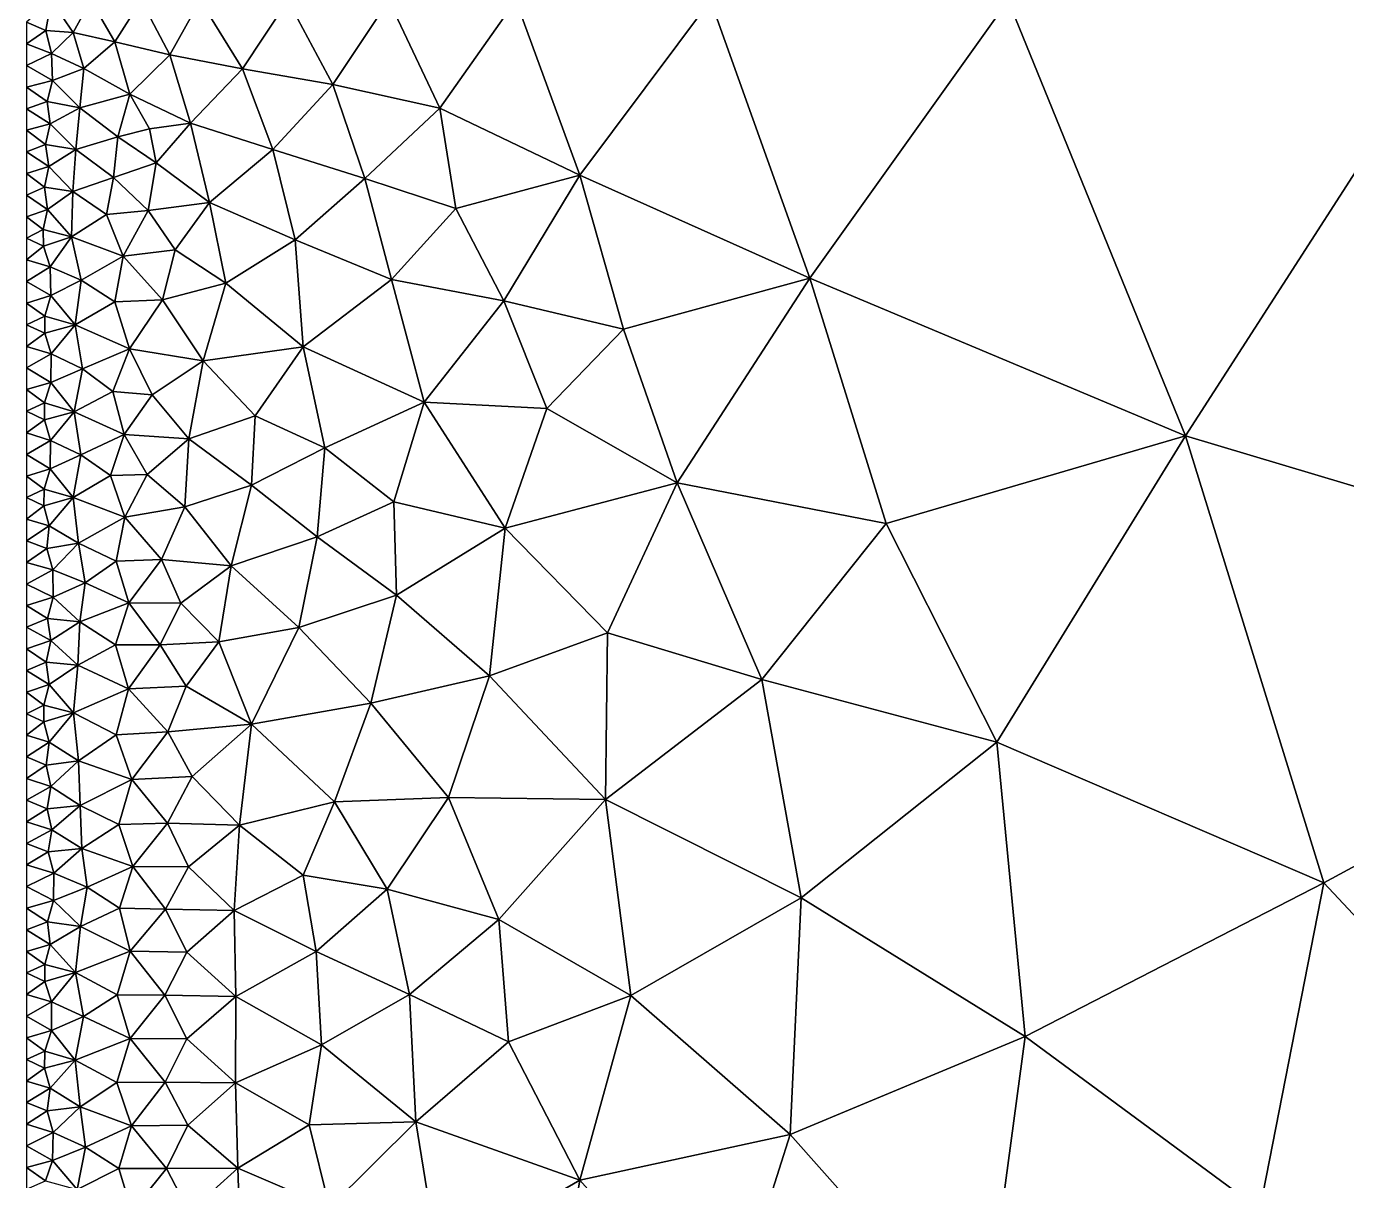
# Model space of a CAD drawing. Header units: metres. Extents: x 0 to 72, y -280 to 0.
# Drawn here: x 0.2 to 12.43, y -40.93 to -30.24 of the extents above; entities that cross this region are included whole.
import ezdxf

# ---------------------------------------------------------------- set-up
doc = ezdxf.new("R2010")
doc.units = ezdxf.units.M

msp = doc.modelspace()

# ---------------------------------------------------------------- linework, layer by layer
at = {"layer": 'layer', "color": 0}
for points in [[(0.430747, -30), (0.2, -30.2002), (0.378895, -30.2772)], [(0.430747, -30), (0.378895, -30.2772), (0.632721, -30.2955)], [(0.797624, -30), (0.430747, -30), (0.632721, -30.2955)], [(1.02025, -30.3817), (0.797624, -30), (0.632721, -30.2955)], [(1.26366, -30), (0.797624, -30), (1.02025, -30.3817)], [(1.5303, -30.5021), (1.26366, -30), (1.02025, -30.3817)], [(1.8113, -30), (1.26366, -30), (1.5303, -30.5021)], [(2.20167, -30.6318), (1.8113, -30), (1.5303, -30.5021)], [(2.62242, -30), (1.8113, -30), (2.20167, -30.6318)], [(3.03898, -30.7759), (2.62242, -30), (2.20167, -30.6318)], [(3.55818, -30), (2.62242, -30), (3.03898, -30.7759)], [(4.02947, -30.9947), (3.55818, -30), (3.03898, -30.7759)], [(4.73409, -30), (3.55818, -30), (4.02947, -30.9947)], [(5.32781, -31.6156), (4.73409, -30), (4.02947, -30.9947)], [(6.53889, -30), (4.73409, -30), (5.32781, -31.6156)], [(7.46045, -32.5695), (6.53889, -30), (5.32781, -31.6156)], [(9.29586, -30), (6.53889, -30), (7.46045, -32.5695)], [(10.9394, -34.0304), (9.29586, -30), (7.46045, -32.5695)], [(13.5386, -30), (9.29586, -30), (10.9394, -34.0304)], [(16.6944, -35.752), (13.5386, -30), (10.9394, -34.0304)], [(0.2, -30.2002), (0.2, -30.4003), (0.378895, -30.2772)], [(0.378895, -30.2772), (0.2, -30.4003), (0.431008, -30.4902)], [(0.378895, -30.2772), (0.431008, -30.4902), (0.632721, -30.2955)], [(0.632721, -30.2955), (0.431008, -30.4902), (0.731673, -30.6273)], [(1.02025, -30.3817), (0.632721, -30.2955), (0.731673, -30.6273)], [(0.2, -30.4003), (0.2, -30.6005), (0.431008, -30.4902)], [(1.15944, -30.8677), (1.02025, -30.3817), (0.731673, -30.6273)], [(1.5303, -30.5021), (1.02025, -30.3817), (1.15944, -30.8677)], [(0.431008, -30.4902), (0.2, -30.6005), (0.441999, -30.7408)], [(0.431008, -30.4902), (0.441999, -30.7408), (0.731673, -30.6273)], [(1.71925, -31.1335), (1.5303, -30.5021), (1.15944, -30.8677)], [(2.20167, -30.6318), (1.5303, -30.5021), (1.71925, -31.1335)], [(0.2, -30.6005), (0.2, -30.8006), (0.441999, -30.7408)], [(0.731673, -30.6273), (0.441999, -30.7408), (0.695214, -30.9923)], [(0.731673, -30.6273), (0.695214, -30.9923), (1.15944, -30.8677)], [(2.48319, -31.379), (2.20167, -30.6318), (1.71925, -31.1335)], [(3.03898, -30.7759), (2.20167, -30.6318), (2.48319, -31.379)], [(0.441999, -30.7408), (0.2, -30.8006), (0.392294, -30.9346)], [(0.2, -30.8006), (0.2, -31.0008), (0.392294, -30.9346)], [(0.441999, -30.7408), (0.392294, -30.9346), (0.695214, -30.9923)], [(3.33582, -31.6473), (3.03898, -30.7759), (2.48319, -31.379)], [(4.02947, -30.9947), (3.03898, -30.7759), (3.33582, -31.6473)], [(0.392294, -30.9346), (0.2, -31.0008), (0.421158, -31.1399)], [(0.392294, -30.9346), (0.421158, -31.1399), (0.695214, -30.9923)], [(1.15944, -30.8677), (0.695214, -30.9923), (1.04696, -31.2608)], [(1.33955, -31.1889), (1.15944, -30.8677), (1.04696, -31.2608)], [(1.71925, -31.1335), (1.15944, -30.8677), (1.33955, -31.1889)], [(0.2, -31.0008), (0.2, -31.201), (0.421158, -31.1399)], [(0.695214, -30.9923), (0.421158, -31.1399), (0.658297, -31.3804)], [(0.695214, -30.9923), (0.658297, -31.3804), (1.04696, -31.2608)], [(4.18043, -31.9256), (4.02947, -30.9947), (3.33582, -31.6473)], [(5.32781, -31.6156), (4.02947, -30.9947), (4.18043, -31.9256)], [(0.421158, -31.1399), (0.2, -31.201), (0.378184, -31.3313)], [(0.421158, -31.1399), (0.378184, -31.3313), (0.658297, -31.3804)], [(1.33955, -31.1889), (1.04696, -31.2608), (1.40142, -31.5026)], [(1.71925, -31.1335), (1.33955, -31.1889), (1.40142, -31.5026)], [(1.89713, -31.87), (1.71925, -31.1335), (1.40142, -31.5026)], [(2.48319, -31.379), (1.71925, -31.1335), (1.89713, -31.87)], [(0.2, -31.201), (0.2, -31.4011), (0.378184, -31.3313)], [(1.04696, -31.2608), (0.658297, -31.3804), (1.00659, -31.6385)], [(1.04696, -31.2608), (1.00659, -31.6385), (1.40142, -31.5026)], [(0.378184, -31.3313), (0.2, -31.4011), (0.40673, -31.5351)], [(0.2, -31.4011), (0.2, -31.6013), (0.40673, -31.5351)], [(0.378184, -31.3313), (0.40673, -31.5351), (0.658297, -31.3804)], [(0.658297, -31.3804), (0.40673, -31.5351), (0.631627, -31.769)], [(0.658297, -31.3804), (0.631627, -31.769), (1.00659, -31.6385)], [(2.68895, -32.217), (2.48319, -31.379), (1.89713, -31.87)], [(3.33582, -31.6473), (2.48319, -31.379), (2.68895, -32.217)], [(0.40673, -31.5351), (0.2, -31.6013), (0.368139, -31.7282)], [(0.40673, -31.5351), (0.368139, -31.7282), (0.631627, -31.769)], [(1.00659, -31.6385), (1.32911, -31.9428), (1.40142, -31.5026)], [(1.89713, -31.87), (1.40142, -31.5026), (1.32911, -31.9428)], [(0.2, -31.6013), (0.2, -31.8014), (0.368139, -31.7282)], [(1.00659, -31.6385), (0.631627, -31.769), (0.942354, -31.9804)], [(1.00659, -31.6385), (0.942354, -31.9804), (1.32911, -31.9428)], [(3.58214, -32.5841), (3.33582, -31.6473), (2.68895, -32.217)], [(4.18043, -31.9256), (3.33582, -31.6473), (3.58214, -32.5841)], [(5.32781, -31.6156), (4.18043, -31.9256), (4.62231, -32.7796)], [(5.73176, -33.0422), (5.32781, -31.6156), (4.62231, -32.7796)], [(7.46045, -32.5695), (5.32781, -31.6156), (5.73176, -33.0422)], [(0.368139, -31.7282), (0.2, -31.8014), (0.396319, -31.9347)], [(0.2, -31.8014), (0.2, -32.0016), (0.396319, -31.9347)], [(0.368139, -31.7282), (0.396319, -31.9347), (0.631627, -31.769)], [(0.631627, -31.769), (0.396319, -31.9347), (0.617529, -32.1877)], [(0.631627, -31.769), (0.617529, -32.1877), (0.942354, -31.9804)], [(1.5778, -32.3098), (1.89713, -31.87), (1.32911, -31.9428)], [(2.04661, -32.616), (1.89713, -31.87), (1.5778, -32.3098)], [(2.68895, -32.217), (1.89713, -31.87), (2.04661, -32.616)], [(4.62231, -32.7796), (4.18043, -31.9256), (3.58214, -32.5841)], [(0.396319, -31.9347), (0.2, -32.0016), (0.35589, -32.1202)], [(0.2, -32.0016), (0.2, -32.2018), (0.35589, -32.1202)], [(0.396319, -31.9347), (0.35589, -32.1202), (0.617529, -32.1877)], [(0.942354, -31.9804), (0.617529, -32.1877), (1.09738, -32.3673)], [(0.942354, -31.9804), (1.09738, -32.3673), (1.32911, -31.9428)], [(1.32911, -31.9428), (1.09738, -32.3673), (1.5778, -32.3098)], [(0.35589, -32.1202), (0.2, -32.2018), (0.359395, -32.2753)], [(0.35589, -32.1202), (0.359395, -32.2753), (0.617529, -32.1877)], [(0.2, -32.2018), (0.2, -32.4019), (0.359395, -32.2753)], [(0.359395, -32.2753), (0.2, -32.4019), (0.419337, -32.4648)], [(0.359395, -32.2753), (0.419337, -32.4648), (0.617529, -32.1877)], [(0.617529, -32.1877), (0.419337, -32.4648), (0.708491, -32.5906)], [(0.617529, -32.1877), (0.708491, -32.5906), (1.09738, -32.3673)], [(2.765, -33.2078), (2.68895, -32.217), (2.04661, -32.616)], [(3.58214, -32.5841), (2.68895, -32.217), (2.765, -33.2078)], [(0.2, -32.4019), (0.2, -32.6021), (0.419337, -32.4648)], [(1.09738, -32.3673), (0.708491, -32.5906), (1.02008, -32.7906)], [(1.09738, -32.3673), (1.02008, -32.7906), (1.46094, -32.7726)], [(1.09738, -32.3673), (1.46094, -32.7726), (1.5778, -32.3098)], [(2.04661, -32.616), (1.5778, -32.3098), (1.46094, -32.7726)], [(0.419337, -32.4648), (0.2, -32.6021), (0.426209, -32.7311)], [(0.419337, -32.4648), (0.426209, -32.7311), (0.708491, -32.5906)], [(0.2, -32.6021), (0.2, -32.8022), (0.426209, -32.7311)], [(0.708491, -32.5906), (0.426209, -32.7311), (0.652775, -33.003)], [(0.708491, -32.5906), (0.652775, -33.003), (1.02008, -32.7906)], [(1.46094, -32.7726), (1.83865, -33.3368), (2.04661, -32.616)], [(2.765, -33.2078), (2.04661, -32.616), (1.83865, -33.3368)], [(3.88691, -33.7185), (3.58214, -32.5841), (2.765, -33.2078)], [(4.62231, -32.7796), (3.58214, -32.5841), (3.88691, -33.7185)], [(7.46045, -32.5695), (5.73176, -33.0422), (6.22877, -34.4655)], [(8.16554, -34.8425), (7.46045, -32.5695), (6.22877, -34.4655)], [(10.9394, -34.0304), (7.46045, -32.5695), (8.16554, -34.8425)], [(0.426209, -32.7311), (0.2, -32.8022), (0.370921, -32.9239)], [(0.426209, -32.7311), (0.370921, -32.9239), (0.652775, -33.003)], [(1.02008, -32.7906), (1.15429, -33.2258), (1.46094, -32.7726)], [(1.46094, -32.7726), (1.15429, -33.2258), (1.83865, -33.3368)], [(5.02069, -33.7795), (4.62231, -32.7796), (3.88691, -33.7185)], [(5.73176, -33.0422), (4.62231, -32.7796), (5.02069, -33.7795)], [(0.2, -32.8022), (0.2, -33.0024), (0.370921, -32.9239)], [(1.02008, -32.7906), (0.652775, -33.003), (1.15429, -33.2258)], [(0.370921, -32.9239), (0.2, -33.0024), (0.371077, -33.0809)], [(0.2, -33.0024), (0.2, -33.2026), (0.371077, -33.0809)], [(0.370921, -32.9239), (0.371077, -33.0809), (0.652775, -33.003)], [(0.371077, -33.0809), (0.428983, -33.2729), (0.652775, -33.003)], [(0.652775, -33.003), (0.428983, -33.2729), (0.720025, -33.4112)], [(0.652775, -33.003), (0.720025, -33.4112), (1.15429, -33.2258)], [(0.371077, -33.0809), (0.2, -33.2026), (0.428983, -33.2729)], [(6.22877, -34.4655), (5.73176, -33.0422), (5.02069, -33.7795)], [(0.2, -33.2026), (0.2, -33.4027), (0.428983, -33.2729)], [(1.15429, -33.2258), (0.720025, -33.4112), (1.00208, -33.6218)], [(1.15429, -33.2258), (1.00208, -33.6218), (1.36682, -33.651)], [(1.15429, -33.2258), (1.36682, -33.651), (1.83865, -33.3368)], [(2.765, -33.2078), (1.83865, -33.3368), (2.32007, -33.8453)], [(2.96467, -34.1432), (2.765, -33.2078), (2.32007, -33.8453)], [(3.88691, -33.7185), (2.765, -33.2078), (2.96467, -34.1432)], [(0.428983, -33.2729), (0.2, -33.4027), (0.427149, -33.5376)], [(0.428983, -33.2729), (0.427149, -33.5376), (0.720025, -33.4112)], [(1.83865, -33.3368), (1.36682, -33.651), (1.70565, -34.0593)], [(1.83865, -33.3368), (1.70565, -34.0593), (2.32007, -33.8453)], [(0.2, -33.4027), (0.2, -33.6029), (0.427149, -33.5376)], [(0.720025, -33.4112), (0.427149, -33.5376), (0.64193, -33.8094)], [(0.720025, -33.4112), (0.64193, -33.8094), (1.00208, -33.6218)], [(0.427149, -33.5376), (0.2, -33.6029), (0.367984, -33.727)], [(0.2, -33.6029), (0.2, -33.803), (0.367984, -33.727)], [(0.427149, -33.5376), (0.367984, -33.727), (0.64193, -33.8094)], [(1.00208, -33.6218), (0.64193, -33.8094), (1.10548, -34.0193)], [(1.00208, -33.6218), (1.10548, -34.0193), (1.36682, -33.651)], [(0.367984, -33.727), (0.2, -33.803), (0.367047, -33.8831)], [(0.367984, -33.727), (0.367047, -33.8831), (0.64193, -33.8094)], [(1.36682, -33.651), (1.10548, -34.0193), (1.70565, -34.0593)], [(3.60462, -34.6434), (3.88691, -33.7185), (2.96467, -34.1432)], [(4.63614, -34.8877), (3.88691, -33.7185), (3.60462, -34.6434)], [(5.02069, -33.7795), (3.88691, -33.7185), (4.63614, -34.8877)], [(0.2, -33.803), (0.2, -34.0032), (0.367047, -33.8831)], [(0.367047, -33.8831), (0.2, -34.0032), (0.422637, -34.0735)], [(0.367047, -33.8831), (0.422637, -34.0735), (0.64193, -33.8094)], [(0.64193, -33.8094), (0.422637, -34.0735), (0.70284, -34.2065)], [(0.64193, -33.8094), (0.70284, -34.2065), (1.10548, -34.0193)], [(2.32007, -33.8453), (1.70565, -34.0593), (2.28481, -34.4889)], [(2.96467, -34.1432), (2.32007, -33.8453), (2.28481, -34.4889)], [(6.22877, -34.4655), (5.02069, -33.7795), (4.63614, -34.8877)], [(0.2, -34.0032), (0.2, -34.2034), (0.422637, -34.0735)], [(0.422637, -34.0735), (0.2, -34.2034), (0.421053, -34.3357)], [(0.422637, -34.0735), (0.421053, -34.3357), (0.70284, -34.2065)], [(1.10548, -34.0193), (0.70284, -34.2065), (0.979393, -34.4002)], [(1.10548, -34.0193), (0.979393, -34.4002), (1.32029, -34.3906)], [(1.10548, -34.0193), (1.32029, -34.3906), (1.70565, -34.0593)], [(1.70565, -34.0593), (1.32029, -34.3906), (1.66911, -34.6898)], [(1.70565, -34.0593), (1.66911, -34.6898), (2.28481, -34.4889)], [(10.9394, -34.0304), (8.16554, -34.8425), (9.1916, -36.8705)], [(12.2228, -38.1735), (10.9394, -34.0304), (9.1916, -36.8705)], [(16.6944, -35.752), (10.9394, -34.0304), (12.2228, -38.1735)], [(0.2, -34.2034), (0.2, -34.4035), (0.421053, -34.3357)], [(0.70284, -34.2065), (0.421053, -34.3357), (0.632344, -34.6029)], [(0.70284, -34.2065), (0.632344, -34.6029), (0.979393, -34.4002)], [(2.89272, -34.9679), (2.96467, -34.1432), (2.28481, -34.4889)], [(3.60462, -34.6434), (2.96467, -34.1432), (2.89272, -34.9679)], [(0.421053, -34.3357), (0.2, -34.4035), (0.36403, -34.5252)], [(0.421053, -34.3357), (0.36403, -34.5252), (0.632344, -34.6029)], [(0.2, -34.4035), (0.2, -34.6037), (0.36403, -34.5252)], [(0.979393, -34.4002), (0.632344, -34.6029), (1.11256, -34.7833)], [(0.979393, -34.4002), (1.11256, -34.7833), (1.32029, -34.3906)], [(1.32029, -34.3906), (1.11256, -34.7833), (1.66911, -34.6898)], [(1.66911, -34.6898), (2.0958, -35.2363), (2.28481, -34.4889)], [(2.28481, -34.4889), (2.0958, -35.2363), (2.89272, -34.9679)], [(5.58519, -35.8575), (6.22877, -34.4655), (4.63614, -34.8877)], [(7.01512, -36.2884), (6.22877, -34.4655), (5.58519, -35.8575)], [(8.16554, -34.8425), (6.22877, -34.4655), (7.01512, -36.2884)], [(0.36403, -34.5252), (0.2, -34.6037), (0.362204, -34.6802)], [(0.2, -34.6037), (0.2, -34.8038), (0.362204, -34.6802)], [(0.36403, -34.5252), (0.362204, -34.6802), (0.632344, -34.6029)], [(0.362204, -34.6802), (0.411543, -34.8653), (0.632344, -34.6029)], [(0.632344, -34.6029), (0.411543, -34.8653), (0.682986, -35.0264)], [(0.632344, -34.6029), (0.682986, -35.0264), (1.11256, -34.7833)], [(0.362204, -34.6802), (0.2, -34.8038), (0.411543, -34.8653)], [(1.11256, -34.7833), (1.45299, -35.178), (1.66911, -34.6898)], [(1.66911, -34.6898), (1.45299, -35.178), (2.0958, -35.2363)], [(3.62829, -35.5075), (3.60462, -34.6434), (2.89272, -34.9679)], [(4.63614, -34.8877), (3.60462, -34.6434), (3.62829, -35.5075)], [(0.2, -34.8038), (0.2, -35.004), (0.411543, -34.8653)], [(1.11256, -34.7833), (0.682986, -35.0264), (1.03262, -35.1926)], [(1.11256, -34.7833), (1.03262, -35.1926), (1.45299, -35.178)], [(9.1916, -36.8705), (8.16554, -34.8425), (7.01512, -36.2884)], [(0.411543, -34.8653), (0.2, -35.004), (0.388534, -35.0743)], [(0.411543, -34.8653), (0.388534, -35.0743), (0.682986, -35.0264)], [(2.72447, -35.8055), (2.89272, -34.9679), (2.0958, -35.2363)], [(3.62829, -35.5075), (2.89272, -34.9679), (2.72447, -35.8055)], [(4.48945, -36.2539), (4.63614, -34.8877), (3.62829, -35.5075)], [(5.58519, -35.8575), (4.63614, -34.8877), (4.48945, -36.2539)], [(0.2, -35.004), (0.2, -35.2042), (0.388534, -35.0743)], [(0.388534, -35.0743), (0.2, -35.2042), (0.444166, -35.2711)], [(0.388534, -35.0743), (0.444166, -35.2711), (0.682986, -35.0264)], [(0.682986, -35.0264), (0.444166, -35.2711), (0.743869, -35.3917)], [(0.682986, -35.0264), (0.743869, -35.3917), (1.03262, -35.1926)], [(0.2, -35.2042), (0.2, -35.4043), (0.444166, -35.2711)], [(1.03262, -35.1926), (0.743869, -35.3917), (1.14841, -35.5769)], [(1.03262, -35.1926), (1.14841, -35.5769), (1.45299, -35.178)], [(1.45299, -35.178), (1.14841, -35.5769), (1.63095, -35.5811)], [(1.45299, -35.178), (1.63095, -35.5811), (2.0958, -35.2363)], [(0.444166, -35.2711), (0.2, -35.4043), (0.447006, -35.5251)], [(0.444166, -35.2711), (0.447006, -35.5251), (0.743869, -35.3917)], [(2.0958, -35.2363), (1.63095, -35.5811), (1.98379, -35.9404)], [(2.0958, -35.2363), (1.98379, -35.9404), (2.72447, -35.8055)], [(0.2, -35.4043), (0.2, -35.6045), (0.447006, -35.5251)], [(0.743869, -35.3917), (0.447006, -35.5251), (0.69631, -35.7537)], [(0.743869, -35.3917), (0.69631, -35.7537), (1.14841, -35.5769)], [(0.447006, -35.5251), (0.2, -35.6045), (0.394309, -35.7236)], [(0.447006, -35.5251), (0.394309, -35.7236), (0.69631, -35.7537)], [(1.14841, -35.5769), (0.69631, -35.7537), (1.02512, -35.967)], [(1.14841, -35.5769), (1.02512, -35.967), (1.43947, -35.9664)], [(1.14841, -35.5769), (1.43947, -35.9664), (1.63095, -35.5811)], [(1.63095, -35.5811), (1.43947, -35.9664), (1.98379, -35.9404)], [(3.3914, -36.5064), (3.62829, -35.5075), (2.72447, -35.8055)], [(4.48945, -36.2539), (3.62829, -35.5075), (3.3914, -36.5064)], [(0.2, -35.6045), (0.2, -35.8046), (0.394309, -35.7236)], [(0.394309, -35.7236), (0.2, -35.8046), (0.425359, -35.9284)], [(0.2, -35.8046), (0.2, -36.0048), (0.425359, -35.9284)], [(0.394309, -35.7236), (0.425359, -35.9284), (0.69631, -35.7537)], [(0.69631, -35.7537), (0.425359, -35.9284), (0.676497, -36.1559)], [(0.69631, -35.7537), (0.676497, -36.1559), (1.02512, -35.967)], [(1.98379, -35.9404), (2.28601, -36.7019), (2.72447, -35.8055)], [(3.3914, -36.5064), (2.72447, -35.8055), (2.28601, -36.7019)], [(16.6944, -35.752), (12.2228, -38.1735), (15.4273, -41.5978)], [(0.425359, -35.9284), (0.2, -36.0048), (0.383009, -36.1264)], [(0.425359, -35.9284), (0.383009, -36.1264), (0.676497, -36.1559)], [(1.43947, -35.9664), (1.67893, -36.3516), (1.98379, -35.9404)], [(1.98379, -35.9404), (1.67893, -36.3516), (2.28601, -36.7019)], [(5.56508, -37.4011), (5.58519, -35.8575), (4.48945, -36.2539)], [(7.01512, -36.2884), (5.58519, -35.8575), (5.56508, -37.4011)], [(0.2, -36.0048), (0.2, -36.205), (0.383009, -36.1264)], [(1.02512, -35.967), (0.676497, -36.1559), (1.1451, -36.374)], [(1.02512, -35.967), (1.1451, -36.374), (1.43947, -35.9664)], [(1.43947, -35.9664), (1.1451, -36.374), (1.67893, -36.3516)], [(0.383009, -36.1264), (0.2, -36.205), (0.410281, -36.3363)], [(0.2, -36.205), (0.2, -36.4051), (0.410281, -36.3363)], [(0.383009, -36.1264), (0.410281, -36.3363), (0.676497, -36.1559)], [(0.676497, -36.1559), (0.410281, -36.3363), (0.637273, -36.5988)], [(0.676497, -36.1559), (0.637273, -36.5988), (1.1451, -36.374)], [(4.11139, -37.3828), (4.48945, -36.2539), (3.3914, -36.5064)], [(5.56508, -37.4011), (4.48945, -36.2539), (4.11139, -37.3828)], [(7.37917, -38.3115), (7.01512, -36.2884), (5.56508, -37.4011)], [(9.1916, -36.8705), (7.01512, -36.2884), (7.37917, -38.3115)], [(0.410281, -36.3363), (0.2, -36.4051), (0.362655, -36.5255)], [(0.2, -36.4051), (0.2, -36.6053), (0.362655, -36.5255)], [(0.410281, -36.3363), (0.362655, -36.5255), (0.637273, -36.5988)], [(1.1451, -36.374), (0.637273, -36.5988), (1.03314, -36.8011)], [(1.1451, -36.374), (1.03314, -36.8011), (1.51177, -36.7721)], [(1.1451, -36.374), (1.51177, -36.7721), (1.67893, -36.3516)], [(1.67893, -36.3516), (1.51177, -36.7721), (2.28601, -36.7019)], [(0.362655, -36.5255), (0.2, -36.6053), (0.362699, -36.681)], [(0.362655, -36.5255), (0.362699, -36.681), (0.637273, -36.5988)], [(2.28601, -36.7019), (3.05368, -37.4214), (3.3914, -36.5064)], [(4.11139, -37.3828), (3.3914, -36.5064), (3.05368, -37.4214)], [(0.2, -36.6053), (0.2, -36.8054), (0.362699, -36.681)], [(0.362699, -36.681), (0.2, -36.8054), (0.411457, -36.8691)], [(0.362699, -36.681), (0.411457, -36.8691), (0.637273, -36.5988)], [(0.637273, -36.5988), (0.411457, -36.8691), (0.682154, -37.0428)], [(0.637273, -36.5988), (0.682154, -37.0428), (1.03314, -36.8011)], [(0.2, -36.8054), (0.2, -37.0056), (0.411457, -36.8691)], [(1.03314, -36.8011), (0.682154, -37.0428), (1.17587, -37.2155)], [(1.03314, -36.8011), (1.17587, -37.2155), (1.51177, -36.7721)], [(1.51177, -36.7721), (1.17587, -37.2155), (1.73502, -37.188)], [(1.51177, -36.7721), (1.73502, -37.188), (2.28601, -36.7019)], [(2.28601, -36.7019), (1.73502, -37.188), (2.17303, -37.6376)], [(2.28601, -36.7019), (2.17303, -37.6376), (3.05368, -37.4214)], [(0.411457, -36.8691), (0.2, -37.0056), (0.384488, -37.0806)], [(0.411457, -36.8691), (0.384488, -37.0806), (0.682154, -37.0428)], [(9.45307, -39.5964), (9.1916, -36.8705), (7.37917, -38.3115)], [(12.2228, -38.1735), (9.1916, -36.8705), (9.45307, -39.5964)], [(0.2, -37.0056), (0.2, -37.2058), (0.384488, -37.0806)], [(0.384488, -37.0806), (0.426344, -37.2793), (0.682154, -37.0428)], [(0.682154, -37.0428), (0.426344, -37.2793), (0.698012, -37.4552)], [(0.682154, -37.0428), (0.698012, -37.4552), (1.17587, -37.2155)], [(0.384488, -37.0806), (0.2, -37.2058), (0.426344, -37.2793)], [(0.2, -37.2058), (0.2, -37.4059), (0.426344, -37.2793)], [(0.426344, -37.2793), (0.2, -37.4059), (0.391981, -37.4855)], [(0.426344, -37.2793), (0.391981, -37.4855), (0.698012, -37.4552)], [(1.17587, -37.2155), (0.698012, -37.4552), (1.05725, -37.632)], [(1.17587, -37.2155), (1.05725, -37.632), (1.50656, -37.6187)], [(1.17587, -37.2155), (1.50656, -37.6187), (1.73502, -37.188)], [(1.73502, -37.188), (1.50656, -37.6187), (2.17303, -37.6376)], [(0.2, -37.4059), (0.2, -37.6061), (0.391981, -37.4855)], [(3.05368, -37.4214), (2.17303, -37.6376), (2.76419, -38.1012)], [(3.05368, -37.4214), (2.76419, -38.1012), (3.54239, -38.2302)], [(3.54239, -38.2302), (4.11139, -37.3828), (3.05368, -37.4214)], [(4.57729, -38.5119), (4.11139, -37.3828), (3.54239, -38.2302)], [(4.57729, -38.5119), (5.56508, -37.4011), (4.11139, -37.3828)], [(5.80122, -39.2164), (5.56508, -37.4011), (4.57729, -38.5119)], [(7.37917, -38.3115), (5.56508, -37.4011), (5.80122, -39.2164)], [(0.391981, -37.4855), (0.2, -37.6061), (0.434094, -37.6818)], [(0.391981, -37.4855), (0.434094, -37.6818), (0.698012, -37.4552)], [(0.698012, -37.4552), (0.434094, -37.6818), (0.713395, -37.8525)], [(0.698012, -37.4552), (0.713395, -37.8525), (1.05725, -37.632)], [(0.2, -37.6061), (0.2, -37.8062), (0.434094, -37.6818)], [(1.05725, -37.632), (0.713395, -37.8525), (1.18506, -38.022)], [(1.05725, -37.632), (1.18506, -38.022), (1.50656, -37.6187)], [(1.50656, -37.6187), (1.18506, -38.022), (1.70041, -38.0226)], [(1.50656, -37.6187), (1.70041, -38.0226), (2.17303, -37.6376)], [(2.17303, -37.6376), (1.70041, -38.0226), (2.12566, -38.4291)], [(2.17303, -37.6376), (2.12566, -38.4291), (2.76419, -38.1012)], [(0.434094, -37.6818), (0.2, -37.8062), (0.400543, -37.8858)], [(0.434094, -37.6818), (0.400543, -37.8858), (0.713395, -37.8525)], [(0.2, -37.8062), (0.2, -38.0064), (0.400543, -37.8858)], [(0.400543, -37.8858), (0.2, -38.0064), (0.454674, -38.0831)], [(0.400543, -37.8858), (0.454674, -38.0831), (0.713395, -37.8525)], [(0.713395, -37.8525), (0.454674, -38.0831), (0.761743, -38.2121)], [(0.713395, -37.8525), (0.761743, -38.2121), (1.18506, -38.022)], [(0.2, -38.0064), (0.2, -38.2066), (0.454674, -38.0831)], [(1.18506, -38.022), (0.761743, -38.2121), (1.06145, -38.4052)], [(1.18506, -38.022), (1.06145, -38.4052), (1.48905, -38.4154)], [(1.18506, -38.022), (1.48905, -38.4154), (1.70041, -38.0226)], [(1.70041, -38.0226), (1.48905, -38.4154), (2.12566, -38.4291)], [(0.454674, -38.0831), (0.2, -38.2066), (0.452187, -38.3363)], [(0.454674, -38.0831), (0.452187, -38.3363), (0.761743, -38.2121)], [(2.76419, -38.1012), (2.12566, -38.4291), (2.88415, -38.8075)], [(2.76419, -38.1012), (2.88415, -38.8075), (3.54239, -38.2302)], [(0.2, -38.2066), (0.2, -38.4067), (0.452187, -38.3363)], [(0.761743, -38.2121), (0.452187, -38.3363), (0.701429, -38.5766)], [(0.761743, -38.2121), (0.701429, -38.5766), (1.06145, -38.4052)], [(3.75094, -39.205), (3.54239, -38.2302), (2.88415, -38.8075)], [(3.75094, -39.205), (4.57729, -38.5119), (3.54239, -38.2302)], [(11.6296, -41.1989), (12.2228, -38.1735), (9.45307, -39.5964)], [(15.4273, -41.5978), (12.2228, -38.1735), (11.6296, -41.1989)], [(0.452187, -38.3363), (0.2, -38.4067), (0.394902, -38.5337)], [(0.2, -38.4067), (0.2, -38.6069), (0.394902, -38.5337)], [(0.452187, -38.3363), (0.394902, -38.5337), (0.701429, -38.5766)], [(1.06145, -38.4052), (0.701429, -38.5766), (1.16035, -38.8049)], [(1.06145, -38.4052), (1.16035, -38.8049), (1.48905, -38.4154)], [(7.27698, -40.5034), (7.37917, -38.3115), (5.80122, -39.2164)], [(9.45307, -39.5964), (7.37917, -38.3115), (7.27698, -40.5034)], [(1.48905, -38.4154), (1.16035, -38.8049), (1.68505, -38.8153)], [(1.48905, -38.4154), (1.68505, -38.8153), (2.12566, -38.4291)], [(2.12566, -38.4291), (1.68505, -38.8153), (2.14052, -39.2236)], [(2.12566, -38.4291), (2.14052, -39.2236), (2.88415, -38.8075)], [(4.66649, -39.6464), (4.57729, -38.5119), (3.75094, -39.205)], [(5.80122, -39.2164), (4.57729, -38.5119), (4.66649, -39.6464)], [(0.394902, -38.5337), (0.2, -38.6069), (0.42012, -38.7428)], [(0.2, -38.6069), (0.2, -38.807), (0.42012, -38.7428)], [(0.394902, -38.5337), (0.42012, -38.7428), (0.701429, -38.5766)], [(0.701429, -38.5766), (0.42012, -38.7428), (0.654083, -39.0037)], [(0.701429, -38.5766), (0.654083, -39.0037), (1.16035, -38.8049)], [(0.42012, -38.7428), (0.2, -38.807), (0.369403, -38.929)], [(0.42012, -38.7428), (0.369403, -38.929), (0.654083, -39.0037)], [(0.2, -38.807), (0.2, -39.0072), (0.369403, -38.929)], [(1.16035, -38.8049), (0.654083, -39.0037), (1.04013, -39.2083)], [(1.16035, -38.8049), (1.04013, -39.2083), (1.48221, -39.213)], [(1.16035, -38.8049), (1.48221, -39.213), (1.68505, -38.8153)], [(1.68505, -38.8153), (1.48221, -39.213), (2.14052, -39.2236)], [(2.88415, -38.8075), (2.14052, -39.2236), (2.93305, -39.6741)], [(2.88415, -38.8075), (2.93305, -39.6741), (3.75094, -39.205)], [(0.369403, -38.929), (0.2, -39.0072), (0.371229, -39.0845)], [(0.2, -39.0072), (0.2, -39.2074), (0.371229, -39.0845)], [(0.369403, -38.929), (0.371229, -39.0845), (0.654083, -39.0037)], [(0.371229, -39.0845), (0.431269, -39.2756), (0.654083, -39.0037)], [(0.654083, -39.0037), (0.431269, -39.2756), (0.7296, -39.4096)], [(0.654083, -39.0037), (0.7296, -39.4096), (1.04013, -39.2083)], [(0.371229, -39.0845), (0.2, -39.2074), (0.431269, -39.2756)], [(0.2, -39.2074), (0.2, -39.4075), (0.431269, -39.2756)], [(1.04013, -39.2083), (0.7296, -39.4096), (1.16072, -39.6146)], [(1.04013, -39.2083), (1.16072, -39.6146), (1.48221, -39.213)], [(1.48221, -39.213), (1.16072, -39.6146), (1.68713, -39.6173)], [(1.48221, -39.213), (1.68713, -39.6173), (2.14052, -39.2236)], [(2.14052, -39.2236), (1.68713, -39.6173), (2.13835, -40.0241)], [(2.14052, -39.2236), (2.13835, -40.0241), (2.93305, -39.6741)], [(3.80962, -40.3859), (3.75094, -39.205), (2.93305, -39.6741)], [(4.66649, -39.6464), (3.75094, -39.205), (3.80962, -40.3859)], [(5.32828, -40.9277), (5.80122, -39.2164), (4.66649, -39.6464)], [(7.27698, -40.5034), (5.80122, -39.2164), (5.32828, -40.9277)], [(0.431269, -39.2756), (0.2, -39.4075), (0.431204, -39.5413)], [(0.431269, -39.2756), (0.431204, -39.5413), (0.7296, -39.4096)], [(0.2, -39.4075), (0.2, -39.6077), (0.431204, -39.5413)], [(0.7296, -39.4096), (0.431204, -39.5413), (0.653075, -39.8157)], [(0.7296, -39.4096), (0.653075, -39.8157), (1.16072, -39.6146)], [(0.431204, -39.5413), (0.2, -39.6077), (0.371074, -39.7319)], [(0.2, -39.6077), (0.2, -39.8078), (0.371074, -39.7319)], [(0.431204, -39.5413), (0.371074, -39.7319), (0.653075, -39.8157)], [(1.16072, -39.6146), (0.653075, -39.8157), (1.03667, -40.0227)], [(1.16072, -39.6146), (1.03667, -40.0227), (1.48528, -40.0189)], [(1.16072, -39.6146), (1.48528, -40.0189), (1.68713, -39.6173)], [(1.68713, -39.6173), (1.48528, -40.0189), (2.13835, -40.0241)], [(9.06277, -42.5137), (9.45307, -39.5964), (7.27698, -40.5034)], [(11.6296, -41.1989), (9.45307, -39.5964), (9.06277, -42.5137)], [(0.371074, -39.7319), (0.2, -39.8078), (0.368901, -39.8876)], [(0.371074, -39.7319), (0.368901, -39.8876), (0.653075, -39.8157)], [(2.93305, -39.6741), (2.13835, -40.0241), (2.82054, -40.4134)], [(2.93305, -39.6741), (2.82054, -40.4134), (3.80962, -40.3859)], [(5.32828, -40.9277), (4.66649, -39.6464), (3.80962, -40.3859)], [(0.2, -39.8078), (0.2, -40.008), (0.368901, -39.8876)], [(0.368901, -39.8876), (0.418866, -40.0749), (0.653075, -39.8157)], [(0.653075, -39.8157), (0.418866, -40.0749), (0.696888, -40.2462)], [(0.653075, -39.8157), (0.696888, -40.2462), (1.03667, -40.0227)], [(0.368901, -39.8876), (0.2, -40.008), (0.418866, -40.0749)], [(0.2, -40.008), (0.2, -40.2082), (0.418866, -40.0749)], [(0.418866, -40.0749), (0.2, -40.2082), (0.392835, -40.2845)], [(0.418866, -40.0749), (0.392835, -40.2845), (0.696888, -40.2462)], [(1.03667, -40.0227), (0.696888, -40.2462), (1.1751, -40.4226)], [(1.03667, -40.0227), (1.1751, -40.4226), (1.48528, -40.0189)], [(1.48528, -40.0189), (1.1751, -40.4226), (1.69603, -40.4182)], [(1.48528, -40.0189), (1.69603, -40.4182), (2.13835, -40.0241)], [(2.13835, -40.0241), (1.69603, -40.4182), (2.15773, -40.815)], [(2.13835, -40.0241), (2.15773, -40.815), (2.82054, -40.4134)], [(0.2, -40.2082), (0.2, -40.4083), (0.392835, -40.2845)], [(0.392835, -40.2845), (0.2, -40.4083), (0.446665, -40.4855)], [(0.392835, -40.2845), (0.446665, -40.4855), (0.696888, -40.2462)], [(0.696888, -40.2462), (0.446665, -40.4855), (0.748423, -40.6212)], [(0.696888, -40.2462), (0.748423, -40.6212), (1.1751, -40.4226)], [(0.2, -40.4083), (0.2, -40.6085), (0.446665, -40.4855)], [(0.446665, -40.4855), (0.2, -40.6085), (0.4408, -40.7449)], [(0.446665, -40.4855), (0.4408, -40.7449), (0.748423, -40.6212)], [(1.1751, -40.4226), (0.748423, -40.6212), (1.05589, -40.8176)], [(1.1751, -40.4226), (1.05589, -40.8176), (1.4978, -40.8177)], [(1.1751, -40.4226), (1.4978, -40.8177), (1.69603, -40.4182)], [(1.69603, -40.4182), (1.4978, -40.8177), (2.15773, -40.815)], [(2.82054, -40.4134), (2.15773, -40.815), (3.00983, -41.1784)], [(2.82054, -40.4134), (3.00983, -41.1784), (3.80962, -40.3859)], [(4.01794, -41.6816), (3.80962, -40.3859), (3.00983, -41.1784)], [(4.01794, -41.6816), (5.32828, -40.9277), (3.80962, -40.3859)], [(0.2, -40.6085), (0.2, -40.8086), (0.4408, -40.7449)], [(6.66451, -42.4295), (7.27698, -40.5034), (5.32828, -40.9277)], [(9.06277, -42.5137), (7.27698, -40.5034), (6.66451, -42.4295)], [(0.748423, -40.6212), (0.4408, -40.7449), (0.670468, -41.0139)], [(0.748423, -40.6212), (0.670468, -41.0139), (1.05589, -40.8176)], [(0.4408, -40.7449), (0.2, -40.8086), (0.377951, -40.9328)], [(0.2, -40.8086), (0.2, -41.0088), (0.377951, -40.9328)], [(0.4408, -40.7449), (0.377951, -40.9328), (0.670468, -41.0139)], [(1.05589, -40.8176), (0.670468, -41.0139), (1.17744, -41.2177)], [(1.05589, -40.8176), (1.17744, -41.2177), (1.4978, -40.8177)], [(1.4978, -40.8177), (1.17744, -41.2177), (1.70953, -41.2218)], [(1.4978, -40.8177), (1.70953, -41.2218), (2.15773, -40.815)], [(2.15773, -40.815), (1.70953, -41.2218), (2.1864, -41.6423)], [(2.15773, -40.815), (2.1864, -41.6423), (3.00983, -41.1784)], [(5.03426, -42.6186), (5.32828, -40.9277), (4.01794, -41.6816)], [(6.66451, -42.4295), (5.32828, -40.9277), (5.03426, -42.6186)]]:
    msp.add_3dface(points, dxfattribs=at)

doc.saveas('drawing.dxf')
